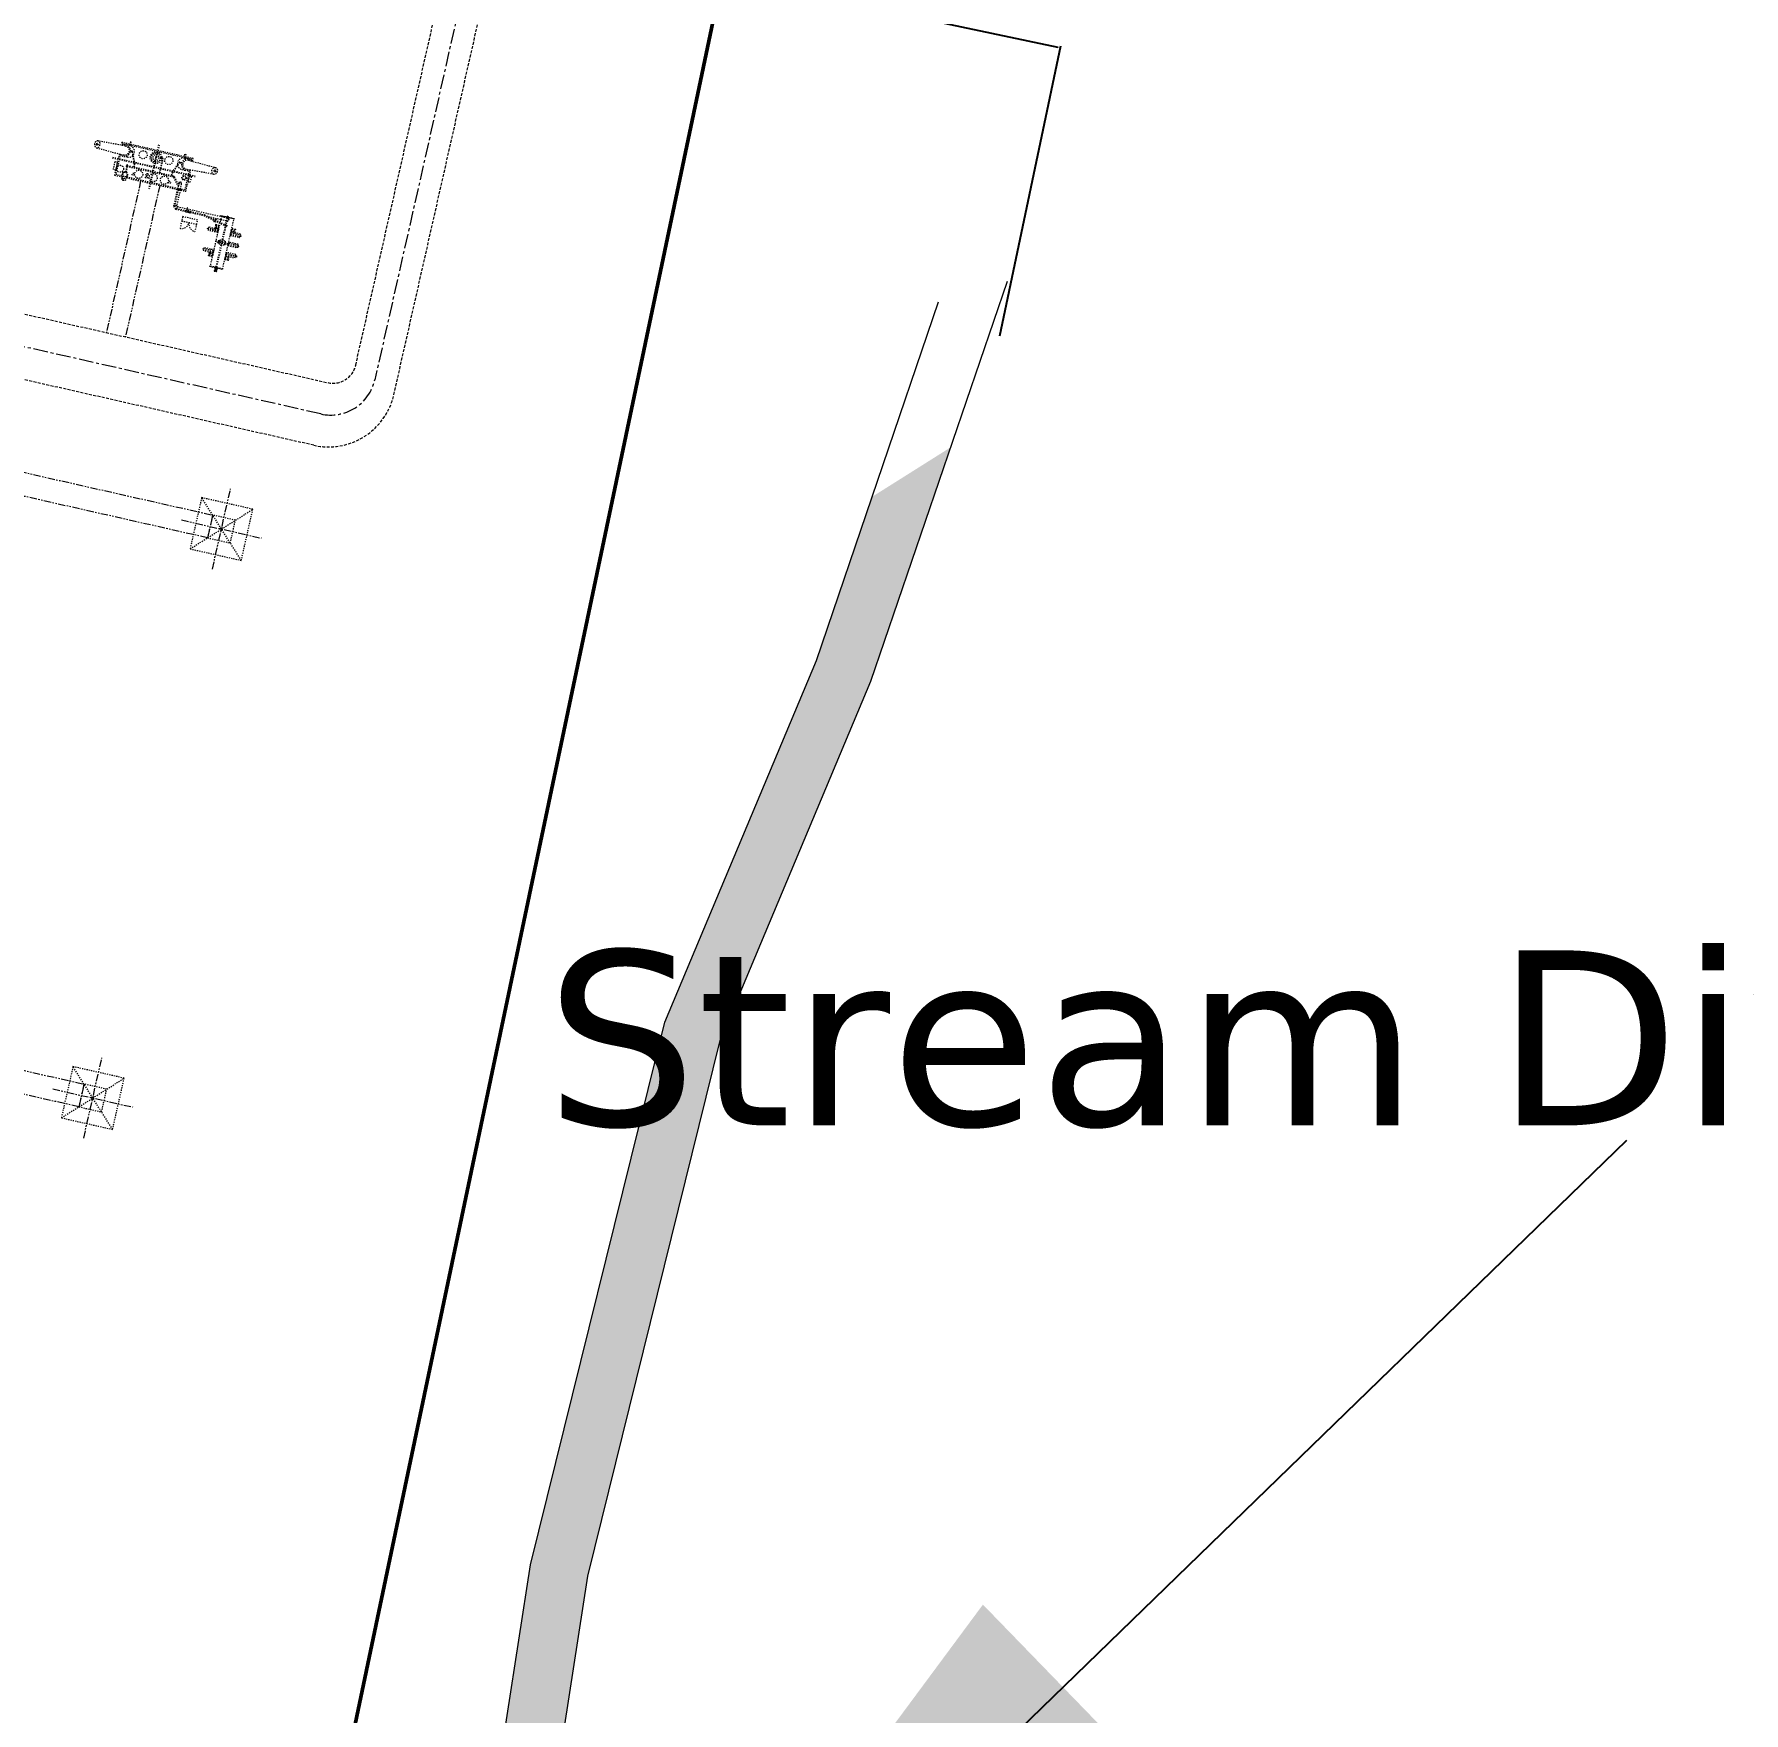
# Model space of a CAD drawing. Header units: metres. Extents: x 166708 to 226832, y 1503833 to 1555994.
# Drawn here: x 222549.4 to 222696, y 1554294.8 to 1554438.7 of the extents above; entities that cross this region are included whole.
import ezdxf

# ---------------------------------------------------------------- set-up
doc = ezdxf.new("R2010")
doc.units = ezdxf.units.M
doc.header["$MEASUREMENT"] = 0
doc.header["$PDMODE"] = 1
for name, pattern in [('400-ICT-1_400kV$0$HIDDEN', [0.375, 0.25, -0.125]), ('CENTER', [2, 1.25, -0.25, 0.25, -0.25]), ('HIDDEN', [0.375, 0.25, -0.125]), ('PHANTOM2', [1.25, 0.625, -0.125, 0.125, -0.125, 0.125, -0.125])]:
    doc.linetypes.add(name, pattern=pattern)
for name, color, linetype, lineweight in [('Co-ordinate', 1, 'Continuous', 50), ('E-LAY-CNTRL', 1, 'CENTER', 0), ('E-LAY-EXIST', 8, 'HIDDEN', 0), ('STREAM', 140, 'Continuous', 0)]:
    doc.layers.add(name, color=color, linetype=linetype, lineweight=lineweight)
for name, color, linetype in [('EEQP', 2, 'Continuous'), ('Schematic presentation CT', 6, 'Continuous'), ('TEMPLE', 1, 'Continuous')]:
    doc.layers.add(name, color=color, linetype=linetype)
doc.styles.get("Standard").update_dxf_attribs({"font": 'arial.ttf'})
doc.styles.add('STYLE1', font='verdana.ttf')
doc.dimstyles.get("Standard").update_dxf_attribs({"dimtxt": 0.18, "dimasz": 0.18, "dimexe": 0.18, "dimexo": 0.0625, "dimgap": 0.09, "dimtad": 0, "dimtih": 1, "dimtoh": 1, "dimdec": 4, "dimzin": 0, "dimdsep": 46, "dimtxsty": 'Standard', "dimcen": 0.09, "dimadec": 0, "dimazin": 0, "dimtfac": 1, "dimtdec": 4, "dimtofl": 0, "dimtmove": 0, "dimatfit": 3, "dimfxl": 1, "dimtolj": 1, "dimtzin": 0, "dimarcsym": 0})

# ---------------------------------------------------------------- blocks, each defined once
blk = doc.blocks.new('400 kV TOWER-4.5x4.5')
for points in [[(-2250, -2250), (2250, -2250), (2250, 2250), (-2250, 2250)], [(-1000, -1000), (1000, -1000), (1000, 1000), (-1000, 1000)], [(-100, -100), (100, -100), (100, 100), (-100, 100)]]:
    blk.add_lwpolyline(points, close=True)
for points in [[(2250, 2250), (-2250, -2250)], [(-2250, 2250), (2250, -2250)]]:
    blk.add_lwpolyline(points)
blk = doc.blocks.new('400-ICT-1_400kV$0$SHUNT RCTR 80MVAr_420kV_PLAN_BHEL')
for p, q in [((-2758, 1210), (-5155, 1110)), ((-5155, 510), (-2758, 410)), ((-2400, 1310), (-2758, 1310)), ((-2400, 310), (-2758, 310)), ((-2111, 899), (-2115, 899)), ((-2111, 824), (-2115, 824)), ((541, 899), (537, 899)), ((541, 824), (537, 824)), ((2111, 899), (2115, 899)), ((2111, 824), (2115, 824)), ((2400, 1310), (2758, 1310)), ((2400, 310), (2758, 310)), ((2758, 1210), (5155, 1110)), ((5155, 510), (2758, 410)), ((-2475, -1200), (-2425, -1617)), ((-2275, -462), (-2275, -1000)), ((-2225, -463), (-2225, -1006)), ((-2075, -1200), (-2125, -1610)), ((2388, -1438), (2388, -2904)), ((2413, -889), (2413, -1463)), ((2468, -1438), (2468, -2860)), ((2613, -889), (2613, -1463)), ((2638, -1438), (2638, -2800)), ((2638, -2800), (2388, -2904)), ((2388, -2904), (2609, -3125)), ((2475, -2878), (2635, -3038)), ((2713, -2875), (2609, -3125)), ((2638, -2800), (2713, -2875)), ((2713, -2875), (3549, -2875)), ((3574, -2875), (6578, -2875)), ((2609, -3125), (3549, -3125)), ((2653, -3045), (3549, -3045)), ((3574, -3045), (3737, -3045)), ((3574, -3125), (3737, -3125)), ((3737, -3025), (3887, -3150)), ((3737, -3150), (3887, -3025)), ((3887, -3045), (5122, -3045)), ((3887, -3125), (5116, -3125)), ((5116, -3125), (7128, -3578)), ((5128, -3046), (7146, -3500)), ((5480, -3125), (6578, -3125))]:
    blk.add_line(p, q)
at = {"linetype": '400-ICT-1_400kV$0$HIDDEN'}
for p, q in [((6578, -2875), (7128, -2875)), ((3347, -3986), (3347, -4639)), ((4653, -3986), (4653, -4639)), ((6578, -3125), (7128, -3125))]:
    blk.add_line(p, q, dxfattribs=at)
for points in [[(-2362, 1338), (-2362, 1640), (-2438, 1640), (-2438, 1338)], [(2362, 1338), (2362, 1640), (2438, 1640), (2438, 1338)], [(-5240, 835), (-5155, 835)], [(-5155, 785), (-5240, 785)], [(3138, 1194), (3138, 1438), (-3138, 1438), (-3138, 1194)], [(-3138, 426), (-3138, -1438), (-2439, -1438)], [(-2120, 887), (-2264, 887)], [(-2120, 837), (-2264, 837)], [(-2111, -1438), (3138, -1438), (3138, 426)], [(531, 887), (494, 887)], [(531, 837), (499, 837)], [(2120, 887), (2264, 887)], [(2120, 837), (2264, 837)], [(5240, 835), (5155, 835)], [(5155, 785), (5240, 785)], [(-2362, -1340), (-2362, -1640), (-2438, -1640), (-2438, -1340)], [(5756, -4080), (5756, -3980), (6578, -3980), (6578, -4280), (5756, -4280), (5756, -4180)], [(6553, -3737), (6553, -3662), (6253, -3662), (6253, -3962), (6553, -3962), (6553, -3887)], [(8500, -4080), (8500, -3980), (7678, -3980), (7678, -4280), (8500, -4280), (8500, -4180)], [(7703, -3737), (7703, -3662), (8003, -3662), (8003, -3962), (7703, -3962), (7703, -3887)], [(5756, -5880), (5756, -5780), (6578, -5780), (6578, -6080), (5756, -6080), (5756, -5980)], [(8500, -4980), (8500, -4880), (7678, -4880), (7678, -5180), (8500, -5180), (8500, -5080)], [(8500, -5880), (8500, -5780), (7678, -5780), (7678, -6080), (8500, -6080), (8500, -5980)], [(6553, -6323), (6553, -6398), (6253, -6398), (6253, -6098), (6553, -6098), (6553, -6173)], [(7703, -6323), (7703, -6398), (8003, -6398), (8003, -6098), (7703, -6098), (7703, -6173)]]:
    blk.add_lwpolyline(points)
for points in [[(3038, 1194), (3038, 1338), (-3038, 1338), (-3038, 1194)], [(-3038, 426), (-3038, -1338), (-2092, -1338)], [(-2092, -1338), (3038, -1338), (3038, 426)]]:
    blk.add_lwpolyline(points, dxfattribs=at)
for points in [[(-1629, -383), (-1629, -158, 0.1859661), (-1642, -124), (-2038, 870, 0.2119231), (-2075, 887), (-2111, 887)], [(-1679, -392), (-1679, -167, 0.1859661), (-1686, -151), (-2068, 829, 0.2119231), (-2086, 837), (-2111, 837)], [(636, -383), (634, 812, 0.4135999), (559, 887), (541, 887)], [(586, -383), (584, 812, 0.4135999), (559, 837), (541, 837)], [(1629, -383), (1629, -158, -0.1859661), (1642, -124), (2038, 870, -0.2119231), (2075, 887), (2111, 887)], [(1679, -392), (1679, -167, -0.1859661), (1686, -151), (2068, 829, -0.2119231), (2086, 837), (2111, 837)], [(-2265, -383), (1750, -383, -0.2240098), (1897, -452), (2413, -1079)], [(-2265, -463), (1750, -463, -0.2240098), (1835, -503), (2413, -1204)]]:
    blk.add_lwpolyline(points, format="xyb")
for points in [[(-3138, -997), (-3338, -997), (-3338, -297), (-3138, -297)], [(2713, -1438), (2713, -1463), (2313, -1463), (2313, -1438)], [(3138, -597), (3338, -597), (3338, -97), (3138, -97)], [(3574, -2800), (3549, -2800), (3549, -3200), (3574, -3200)], [(6528, -2805), (7728, -2805), (7728, -2830), (6528, -2830)], [(6578, -7230), (7678, -7230), (7678, -2830), (6578, -2830)], [(3347, -3986), (4653, -3986), (4653, -3614), (3347, -3614)], [(3737, -2988), (3724, -2988), (3724, -3188), (3737, -3188)], [(3887, -2988), (3899, -2988), (3899, -3188), (3887, -3188)], [(6578, -4080), (6578, -4180), (5656, -4180), (5656, -4080)], [(6140, -3194), (6116, -3188), (6058, -3439), (6083, -3445)], [(6239, -3225), (6215, -3219), (6157, -3470), (6182, -3475)], [(6328, -3737), (6328, -3887), (6578, -3887), (6578, -3737)], [(7928, -3737), (7928, -3887), (7678, -3887), (7678, -3737)], [(7678, -4080), (7678, -4180), (8600, -4180), (8600, -4080)], [(6878, -5155), (6828, -5155), (6828, -4905), (6878, -4905)], [(7378, -5155), (7428, -5155), (7428, -4905), (7378, -4905)], [(7678, -4980), (7678, -5080), (8600, -5080), (8600, -4980)], [(6578, -5980), (6578, -5880), (5656, -5880), (5656, -5980)], [(6328, -6323), (6328, -6173), (6578, -6173), (6578, -6323)], [(6528, -7255), (7728, -7255), (7728, -7230), (6528, -7230)], [(7228, -7367), (7228, -7255), (7028, -7255), (7028, -7367)], [(7678, -5980), (7678, -5880), (8600, -5880), (8600, -5980)], [(7928, -6323), (7928, -6173), (7678, -6173), (7678, -6323)], [(7253, -7382), (7253, -7367), (7003, -7367), (7003, -7382)], [(7240, -7570), (7240, -7545), (7216, -7520), (7040, -7520), (7016, -7545), (7016, -7570)], [(7216, -7520), (7190, -7445), (7066, -7445), (7040, -7520)], [(7178, -7445), (7178, -7382), (7078, -7382), (7078, -7445)]]:
    blk.add_lwpolyline(points, close=True)
for centre, radius in [((-1130, 810), 350), ((0, 810), 500), ((0, 810), 400), ((0, 810), 250), ((0, 810), 25), ((1130, 810), 350), ((-2791, -800), 300), ((-1602, -1002), 91.6), ((-1130, -910), 350), ((-431, -766), 91.6), ((-431, -1002), 91.6), ((146, -910), 350), ((1130, -910), 350), ((1600, -1002), 91.6), ((2726, -347), 200), ((2726, -347), 150), ((7128, -5030), 250), ((7128, -5030), 50)]:
    blk.add_circle(centre, radius)
for centre, radius, start, end in [((-2758, 810), 500, 230.76083, 129.23917), ((-2400, 810), 500, 270, 90), ((2400, 810), 500, 90, 270), ((2758, 810), 500, 50.76083, 309.23917), ((-2275, -1200), 250, 90, 224.29248), ((-2275, -1200), 200, 350.6282, 189.3189), ((-2265, -423), 75, 32.23095, 262.10618), ((-2265, -423), 40, 90, 270), ((-2265, -423), 75, 301.96013, 327.76905), ((-2275, -1200), 250, 315.61895, 78.46304), ((2513, -889), 125, 323.1301, 216.8699), ((2513, -889), 100, 0, 180), ((2493, -2860), 25, 180, 225), ((2653, -3020), 25, 225, 270), ((5122, -3070), 25, 77.31051, 90), ((7137, -3539), 90, 193.69831, 140.92271), ((7137, -3539), 40, 257.31051, 77.31051)]:
    blk.add_arc(centre, radius, start, end)
for centre, radius, start, end in [((7128, -3000), 150, 90, 123.55731), ((7128, -3000), 150, 270, 90), ((7128, -3000), 125, 270, 90), ((3347, -3986), 653, 270, 0), ((4653, -3986), 653, 180, 270), ((7128, -3000), 150, 236.44269, 270)]:
    blk.add_arc(centre, radius, start, end, dxfattribs=at)
at = {"extrusion": (0, 0, -1)}
for centre, major_axis, ratio in [((-5155, 810), (0, 300), 0.7842267), ((-5240, 810), (0, 25), 0.5645792)]:
    blk.add_ellipse(centre, major_axis=major_axis, ratio=ratio, dxfattribs=at)
for centre, major_axis, ratio, start_param, end_param in [((-5155, 810), (0, 98), 0.5962488, -1.3129188, 4.4545109), ((-5155, 810), (0, -25), 0.5636371, 3.1415927, 6.2831853), ((-2758, 810), (0, 400), 0.9821207, -0.0559861, 3.1975787), ((-2115, 862), (0, 37.5), 0.205458, 3.1415927, 6.2831853), ((-2111, 862), (0, 37.5), 0.205458, 2.300524, 7.124254), ((-2111, 862), (0, -25), 0.1123446, 0, 3.1415927), ((537, 862), (0, 37.5), 0.205458, 3.1415927, 6.2831853), ((541, 862), (0, 37.5), 0.205458, 2.300524, 7.124254), ((541, 862), (0, -25), 0.1123446, 0, 3.1415927)]:
    blk.add_ellipse(centre, major_axis=major_axis, ratio=ratio, start_param=start_param, end_param=end_param, dxfattribs=at)
for centre, major_axis, ratio, start_param, end_param in [((2111, 862), (0, 37.5), 0.205458, 2.300524, 7.124254), ((2111, 862), (0, -25), 0.1123446, 0, 3.1415927), ((2115, 862), (0, 37.5), 0.205458, 3.1415927, 6.2831853), ((2758, 810), (0, 400), 0.9821207, -0.0559861, 3.1975787), ((5155, 810), (0, 98), 0.5962488, -1.3129188, 4.4545109), ((5155, 810), (0, -25), 0.5636371, 3.1415927, 6.2831853)]:
    blk.add_ellipse(centre, major_axis=major_axis, ratio=ratio, start_param=start_param, end_param=end_param)
for centre, major_axis, ratio in [((5155, 810), (0, 300), 0.7842267), ((5240, 810), (0, 25), 0.5645792), ((-2275, -1610), (-150, 0), 0.7546728)]:
    blk.add_ellipse(centre, major_axis=major_axis, ratio=ratio)
at = {"layer": 'EEQP', "color": 4, "linetype": 'CENTER'}
for p, q in [((0, 1938), (0, -1938)), ((-3638, 0), (3638, 0)), ((7128, -7570), (7128, -2683)), ((6528, -5030), (7728, -5030))]:
    blk.add_line(p, q, dxfattribs=at)
blk = doc.blocks.new('*D24')
at = {"layer": 'Co-ordinate', "color": 0, "lineweight": -2, "transparency": 16777216}
for p, q in [((222603.29, 1554418.92), (222608.52, 1554443.78)), ((222608.66, 1554443.57), (222622.59, 1554440.64)), ((222637.23, 1554437.56), (222623.3, 1554440.49)), ((222632.22, 1554412.84), (222637.45, 1554437.7))]:
    blk.add_line(p, q, dxfattribs=at)
for points in [[(222608.66, 1554443.6), (222608.65, 1554443.54), (222608.48, 1554443.61)], [(222637.24, 1554437.59), (222637.23, 1554437.53), (222637.41, 1554437.53)]]:
    blk.add_solid(points, dxfattribs=at)
at = {"layer": 'DEFPOINTS', "color": 0, "lineweight": -2, "transparency": 16777216}
for p in [(222637.41, 1554437.53), (222603.28, 1554418.86), (222632.21, 1554412.78)]:
    blk.add_point(p, dxfattribs=at)
at = {"layer": 'Co-ordinate', "color": 0, "transparency": 16777216, "insert": (222622.95, 1554440.57), "char_height": 0.18, "attachment_point": 5}
blk.add_mtext('\\A1;30 m', dxfattribs=at)

msp = doc.modelspace()

# ---------------------------------------------------------------- hatches: boundary and pattern name
at = {"layer": 'STREAM'}
h = msp.add_hatch(color=150, dxfattribs=at)
h.dxf.hatch_style = 1
h.paths.add_polyline_path([(222531.50572, 1554202.5), (222500.00572, 1554207), (222452.00572, 1554213), (222410.50572, 1554219.5), (222373.00572, 1554230), (222360, 1554233.00132), (222360, 1554227.86991), (222371.76884, 1554225.15403), (222409.44112, 1554214.60579), (222451.30862, 1554208.04823), (222499.34203, 1554202.04405), (222530.86413, 1554197.54089), (222569.0817, 1554193.10987), (222584.84503, 1554228.57736), (222596.91284, 1554306.51532), (222608.26649, 1554352.42358), (222621.18297, 1554383.22441), (222628.01904, 1554403.27687), (222621.29259, 1554399.04147), (222616.50572, 1554385), (222603.50572, 1554354), (222592.00572, 1554307.5), (222580.00572, 1554230), (222566.00572, 1554198.5)])
h.paths.add_polyline_path([(222319.83714, 1554237.13826), (222360, 1554227.86991), (222360, 1554233.00132), (222321.00572, 1554242), (222256.99058, 1554258.00379), (222254.67655, 1554253.42841)])
h.paths.add_polyline_path([(222104.27174, 1554254.02877), (222304.32077, 1554254.02877), (222304.32077, 1554271.87162), (222104.27174, 1554271.87162)], flags=9)
h = msp.add_hatch(color=150, dxfattribs=at)
h.dxf.hatch_style = 1
h.paths.add_polyline_path([(222256.99058, 1554258.00379), (222254.67655, 1554253.42841), (222319.83714, 1554237.13826), (222360, 1554227.86991), (222360, 1554233.00132), (222321.00572, 1554242)])
h.paths.add_polyline_path([(222373.00572, 1554230), (222360, 1554233.00132), (222360, 1554227.86991), (222371.76884, 1554225.15403), (222409.44112, 1554214.60579), (222451.30862, 1554208.04823), (222499.34203, 1554202.04405), (222530.86413, 1554197.54089), (222569.0817, 1554193.10987), (222584.84503, 1554228.57736), (222596.91284, 1554306.51532), (222608.26649, 1554352.42358), (222621.18297, 1554383.22441), (222628.01904, 1554403.27687), (222621.29259, 1554399.04147), (222616.50572, 1554385), (222603.50572, 1554354), (222592.00572, 1554307.5), (222580.00572, 1554230), (222566.00572, 1554198.5), (222531.50572, 1554202.5), (222500.00572, 1554207), (222452.00572, 1554213), (222410.50572, 1554219.5)])
h.paths.add_polyline_path([(222149.78242, 1554218.04795), (222483.19746, 1554218.04795), (222483.19746, 1554247.78603), (222149.78242, 1554247.78603)], flags=9)
h.paths.add_polyline_path([(222261.78242, 1554195.54795), (222542.99464, 1554195.54795), (222542.99464, 1554225.28603), (222261.78242, 1554225.28603)], flags=9)

# ---------------------------------------------------------------- linework, layer by layer
at = {"layer": 'Co-ordinate', "color": 0}
msp.add_lwpolyline([(222657.5, 1554677), (222287.5, 1554878.5), (222175.5, 1554383.5), (222202, 1554282), (222558.5, 1554206)], close=True, dxfattribs=at)
at = {"layer": 'E-LAY-CNTRL'}
msp.add_line((222611.04241, 1554552.25839, -0.13188), (222578.65068, 1554409.06125, -0.36393), dxfattribs=at)
at = {"layer": 'E-LAY-CNTRL', "elevation": -0.36393}
for points in [[(222574.0198, 1554406.13587), (222319.39256, 1554463.73352)], [(222574.0198, 1554406.13587), (222324.2028, 1554462.64543)]]:
    msp.add_lwpolyline(points, dxfattribs=at)
at = {"layer": 'E-LAY-CNTRL'}
msp.add_arc((222574.87117, 1554409.91619, -0.36393), 3.875, 257.253983, 347.2539837, dxfattribs=at)
at = {"layer": 'E-LAY-EXIST', "color": 4}
for p, q in [((222580.28642, 1554407.79413, -0.30668), (222612.87121, 1554551.84471, -0.35584)), ((222577.01493, 1554410.32837, -0.2911), (222593.09331, 1554481.40756)), ((222504.39794, 1554424.70408, -0.2911), (222574.62296, 1554408.81892, -0.2911)), ((222573.4095, 1554403.45445, -0.30668), (222503.18448, 1554419.33961, -0.62436))]:
    msp.add_line(p, q, dxfattribs=at)
at = {"layer": 'E-LAY-EXIST', "color": 1, "linetype": 'PHANTOM2'}
for p, q in [((222558.57607, 1554426.09662), (222555.63905, 1554413.11266)), ((222560.21077, 1554425.72685), (222557.27375, 1554412.74289)), ((222564.74977, 1554397.46751, -0.36393), (222564.30851, 1554395.51679, -0.36393)), ((222553.71829, 1554348.69962, -0.36393), (222553.27703, 1554346.74891, -0.36393))]:
    msp.add_line(p, q, dxfattribs=at)
at = {"layer": 'E-LAY-EXIST', "color": 1, "linetype": 'PHANTOM2', "elevation": -0.36393}
for points in [[(222564.74977, 1554397.46751), (222564.30851, 1554395.51679), (222542.85064, 1554400.37064), (222543.2919, 1554402.32136)], [(222553.71829, 1554348.69962), (222553.27703, 1554346.74891), (222531.81916, 1554351.60276), (222532.26042, 1554353.55348)]]:
    msp.add_lwpolyline(points, close=True, dxfattribs=at)
for points in [[(222564.7277, 1554392.83746), (222566.2813, 1554399.70558)], [(222564.72772, 1554392.83753), (222566.28131, 1554399.70565)], [(222562.07044, 1554397.04832), (222568.93856, 1554395.49472)], [(222562.07045, 1554397.04839), (222568.93858, 1554395.49479)], [(222553.69622, 1554344.06958), (222555.24982, 1554350.9377)], [(222553.69624, 1554344.06965), (222555.24983, 1554350.93777)], [(222551.03896, 1554348.28043), (222557.90708, 1554346.72684)], [(222551.03897, 1554348.28051), (222557.9071, 1554346.72691)]]:
    msp.add_lwpolyline(points, dxfattribs=at)
at = {"layer": 'E-LAY-EXIST', "color": 4}
for centre, radius in [((222575.06422, 1554410.76963, -0.2911), 2), ((222574.67812, 1554409.06275, -0.30668), 5.75)]:
    msp.add_arc(centre, radius, 257.253983, 347.2539837, dxfattribs=at)
at = {"layer": 'STREAM', "color": 150}
for points in [[(222248.03821, 1554255.088), (222319.83714, 1554237.13826), (222371.76884, 1554225.15403), (222409.44112, 1554214.60579), (222451.30862, 1554208.04823), (222499.34203, 1554202.04405), (222530.86413, 1554197.54089), (222569.0817, 1554193.10987), (222584.84503, 1554228.57736), (222596.91284, 1554306.51532), (222608.26649, 1554352.42358), (222621.18297, 1554383.22441), (222632.8759, 1554417.52367)], [(222250.23136, 1554259.69359), (222321.00572, 1554242), (222373.00572, 1554230), (222410.50572, 1554219.5), (222452.00572, 1554213), (222500.00572, 1554207), (222531.50572, 1554202.5), (222566.00572, 1554198.5), (222580.00572, 1554230), (222592.00572, 1554307.5), (222603.50572, 1554354), (222616.50572, 1554385), (222626.98263, 1554415.73226)]]:
    msp.add_lwpolyline(points, dxfattribs=at)

# ---------------------------------------------------------------- block references
at = {"layer": 'E-LAY-EXIST', "xscale": 0.0009999999965821884, "yscale": 0.0009999999965821884, "zscale": 0.0009999999965821884, "rotation": 347.2539837020024}
msp.add_blockref('400-ICT-1_400kV$0$SHUNT RCTR 80MVAr_420kV_PLAN_BHEL', (222559.71068, 1554427.3143), dxfattribs=at)
at = {"layer": 'E-LAY-EXIST', "color": 1, "linetype": 'PHANTOM2', "xscale": 0.0009999999965821884, "yscale": 0.0009999999965821884, "zscale": 0.0009999999965821884, "rotation": 167.2539837020024}
for p in [(222565.50451, 1554396.27159, -0.36393), (222554.47303, 1554347.50371, -0.36393)]:
    msp.add_blockref('400 kV TOWER-4.5x4.5', p, dxfattribs=at)

# ---------------------------------------------------------------- texts
at = {"layer": 'TEMPLE', "color": 0, "style": 'STYLE1'}
msp.add_text('Stream Diversion', height=15, dxfattribs=at).set_placement((222593.23876, 1554345.15473, -25.19909))

# ---------------------------------------------------------------- dimensions: what is measured, and where the dimension line sits
at = {"layer": 'Co-ordinate', "color": 0}
dim = msp.add_aligned_dim(p1=(222603.27982, 1554418.86157), p2=(222632.20874, 1554412.78097), distance=25.28507, text='30 m', dimstyle='Standard', dxfattribs=at)
dim.commit()
dim.dimension.update_dxf_attribs({"geometry": '*D24', "text_midpoint": (222622.94532, 1554440.56563)})

# ---------------------------------------------------------------- leaders
at = {"layer": 'Schematic presentation CT', "color": 7, "linetype": 'Continuous'}
msp.add_leader([(222594.58267, 1554255.22642), (222685.99142, 1554343.89119)], dimstyle='Standard', override={"dimasz": 60, "dimgap": 0.09, "dimtad": 0}, dxfattribs=at)

doc.saveas('drawing.dxf')
